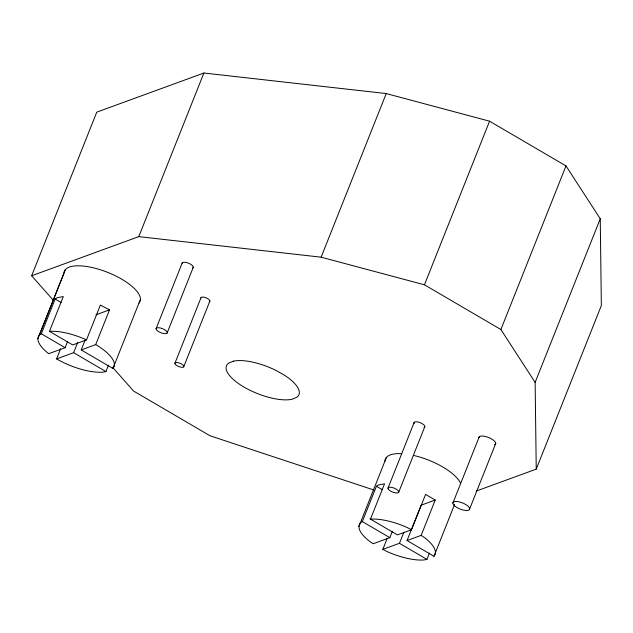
<?xml version="1.0" encoding="UTF-8"?>
<svg xmlns="http://www.w3.org/2000/svg" width="633" height="633" viewBox="0 0 633 633"><rect width="100%" height="100%" fill="white"/><g stroke="black" fill="none" stroke-linecap="round" stroke-linejoin="round"><path stroke-width="0.95" d="M53.219 300.161L31.65 275.766L96.762 112.16L203.889 73.017L386.233 93.565L489.562 121.196L565.997 165.909L600.25 218.773L601.35 305.533L536.238 469.148L476.214 491.073M67.668 341.306L65.112 347.707L48.765 353.681A40.718 14.986 21.7 0 1 39.349 335.039L65.389 269.595M37.917 338.679L63.957 273.234A40.718 14.986 21.7 0 1 107.673 272.364A40.718 14.986 21.7 0 1 138.999 303.041M39.349 335.039L41.311 333.789L55.158 299.005L57.128 297.747L63.3 296.56L49.461 331.344L72.7 344.938L86.515 339.889L100.362 305.106L109.533 309.838L95.694 344.621L81.206 349.914L112.951 368.485L140.431 299.401M108.48 365.178L105.925 371.587L102.839 372.18A40.718 14.986 21.7 0 1 56.606 358.903L60.618 348.83M56.606 358.903L73.618 352.684L77.63 342.619M81.206 349.914L85.218 339.842M31.65 275.766L138.777 236.631L203.889 73.017M156.034 328.772L182.288 262.79M167.065 333.148A5.982 2.2 21.7 0 0 160.268 327.957A5.982 2.2 21.7 0 0 157.633 330.972A5.982 2.2 21.7 0 0 167.065 333.148L193.318 267.173M174.89 363.366L201.096 297.494M183.689 366.863A4.779 1.757 21.7 0 0 178.269 362.709A4.779 1.757 21.7 0 0 176.156 365.122A4.779 1.757 21.7 0 0 183.689 366.863L209.903 300.984M138.777 236.631L321.121 257.18L386.233 93.565M536.238 469.148L535.138 382.379L500.885 329.524L424.45 284.81L489.562 121.196M358.943 526.482L386.415 457.39M392.349 531.324L389.825 537.67L373.193 543.747L369.791 541.484A40.718 14.986 21.7 0 1 360.375 522.842L362.337 521.584L376.406 486.247L378.376 484.997L384.548 483.802L370.487 519.139A40.718 14.986 21.7 0 1 407.541 527.693L411.521 529.742L425.582 494.405L435.227 500.038L421.159 535.383L407.051 540.535L433.977 556.288L454.581 504.469M387.966 488.241L414.211 422.282M398.608 492.474A5.776 2.128 21.7 0 0 392.049 487.457A5.776 2.128 21.7 0 0 389.501 490.369A5.776 2.128 21.7 0 0 398.608 492.474L424.854 426.507M429.475 553.044L426.951 559.39L423.865 559.983A40.718 14.986 21.7 0 1 386.81 551.438L382.83 549.381L387.159 538.509M382.83 549.381L399.463 543.304L403.791 532.432M407.051 540.535L421.119 505.197L435.227 500.038M500.885 329.524L565.997 165.909M452.864 503.093L479.228 436.849M469.377 509.652A8.957 3.3 21.7 0 0 459.202 501.874A8.957 3.3 21.7 0 0 455.254 506.4A8.957 3.3 21.7 0 0 469.377 509.652L495.734 443.409M535.138 382.379L600.25 218.773M95.955 314.799L109.533 309.838M411.521 529.742L397.413 534.893L369.925 518.815M321.121 257.18L424.45 284.81M373.874 490.005L210.029 435.781L133.595 391.067L112.69 367.417M376.406 486.247L382.237 489.657M55.158 299.005L61.108 302.479M41.311 333.789L65.112 347.707M73.618 352.684L105.925 371.587M362.337 521.584L389.825 537.67M399.463 543.304L426.951 559.39M421.159 535.383L424.561 537.646A40.718 14.986 21.7 0 1 433.977 556.288M200.93 297.921A4.779 1.757 21.7 0 1 206.635 298.064A4.779 1.757 21.7 0 1 209.27 301.712M414.172 423.437A5.776 2.128 21.7 0 1 420.209 422.678A5.776 2.128 21.7 0 1 424.094 427.378M182.075 263.328A5.982 2.2 21.7 0 1 189.22 263.502A5.982 2.2 21.7 0 1 192.527 268.076M478.912 437.648A8.957 3.3 21.7 0 1 489.602 437.917A8.957 3.3 21.7 0 1 494.555 444.762M384.983 461.038A40.718 14.986 21.7 0 1 401.694 453.671M413.8 455.475A40.718 14.986 21.7 0 1 460.278 482.663M49.461 331.344A40.718 14.986 21.7 0 1 86.515 339.889M95.694 344.621A40.718 14.986 21.7 0 1 112.951 368.485M233.221 361.206L228.6 363.144A39.017 14.361 21.7 0 0 244.995 387.641A39.017 14.361 21.7 0 0 292.193 399.225L296.814 397.287A39.017 14.361 21.7 0 0 284.446 375.227L276.075 370.479A39.017 14.361 21.7 0 0 233.221 361.206"/></g></svg>
